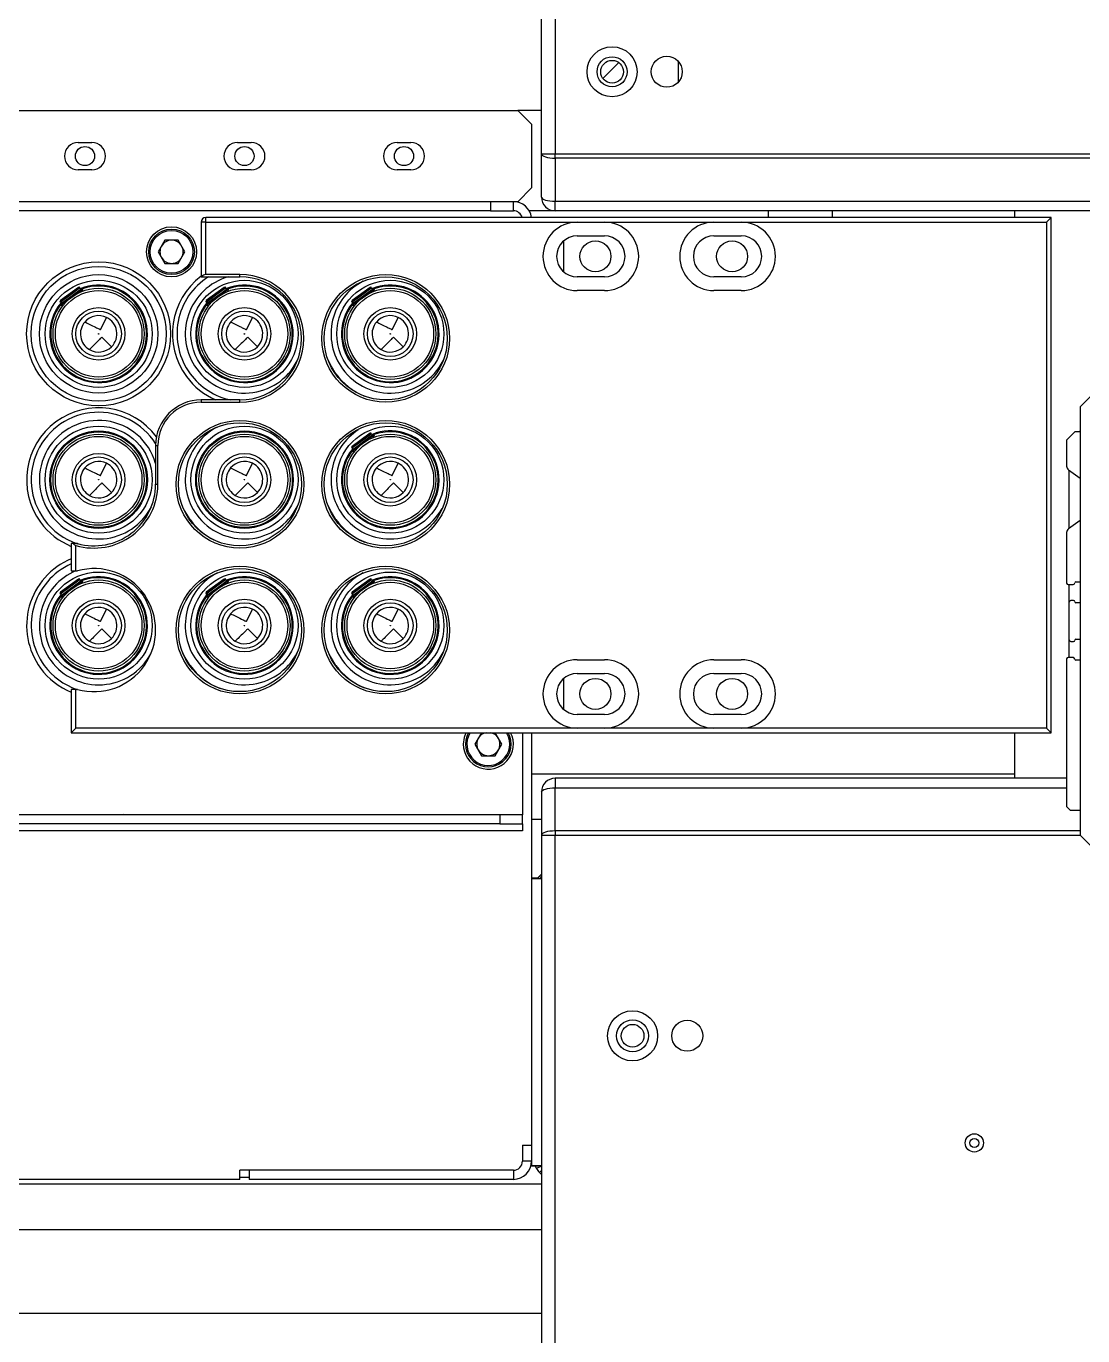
# Model space of a CAD drawing. Header units: millimetres. Extents: x 17243 to 30056, y 9468 to 18529.
# Drawn here: x 22221.2 to 22453.1, y 13842.3 to 14129.6 of the extents above; entities that cross this region are included whole.
import ezdxf

# ---------------------------------------------------------------- set-up
doc = ezdxf.new("R2010")
doc.units = ezdxf.units.MM
doc.layers.get('0').update_dxf_attribs({"lineweight": 18})

msp = doc.modelspace()

# ---------------------------------------------------------------- linework, layer by layer
at = {"color": 7, "linetype": 'Continuous', "lineweight": 25}
for p, q in [((22334.288, 14101.566), (22334.288, 14232.605)), ((22337.288, 14229.605), (22337.288, 14101.566)), ((22364.288, 14121.909), (22364.288, 14117.3)), ((22347.788, 14118.105), (22351.288, 14121.605)), ((22209.127, 14111.105), (22329.127, 14111.105)), ((22329.127, 14111.105), (22332.127, 14108.105)), ((22334.288, 14111.105), (22329.127, 14111.105)), ((22332.127, 14108.105), (22332.127, 14094.105)), ((22232.627, 14104.105), (22235.627, 14104.105)), ((22267.627, 14104.105), (22270.627, 14104.105)), ((22302.627, 14104.105), (22305.627, 14104.105)), ((22334.288, 14101.566), (22337.288, 14101.566)), ((22334.288, 14092.105), (22334.288, 14101.566)), ((22337.288, 14100.664), (22337.288, 14101.566)), ((22337.288, 14100.664), (22337.288, 14091.202)), ((22235.627, 14098.105), (22232.627, 14098.105)), ((22270.627, 14098.105), (22267.627, 14098.105)), ((22305.627, 14098.105), (22302.627, 14098.105)), ((22332.127, 14094.105), (22329.127, 14091.105)), ((22323.127, 14091.105), (22215.127, 14091.105)), ((22323.127, 14091.105), (22323.127, 14089.105)), ((22328.127, 14091.105), (22323.127, 14091.105)), ((22329.127, 14091.105), (22328.127, 14091.105)), ((22328.127, 14089.105), (22328.127, 14091.105)), ((22337.288, 14089.105), (22337.288, 14091.202)), ((22323.127, 14089.105), (22215.127, 14089.105)), ((22260.627, 14086.605), (22260.627, 14087.605)), ((22446.127, 14087.605), (22260.627, 14087.605)), ((22323.127, 14089.105), (22328.127, 14089.105)), ((22337.288, 14089.105), (22331.592, 14089.105)), ((22483.712, 14089.105), (22337.288, 14089.105)), ((22384.127, 14087.605), (22384.127, 14089.105)), ((22398.127, 14087.605), (22398.127, 14089.105)), ((22438.127, 14089.105), (22438.127, 14087.605)), ((22446.127, 14087.605), (22445.127, 14086.605)), ((22446.127, 13974.605), (22446.127, 14087.605)), ((22260.627, 14086.605), (22259.627, 14086.605)), ((22259.627, 14086.605), (22259.627, 14074.605)), ((22260.627, 14075.105), (22260.627, 14086.605)), ((22260.627, 14086.605), (22342.127, 14086.605)), ((22342.127, 14086.605), (22348.127, 14086.605)), ((22348.127, 14086.605), (22372.127, 14086.605)), ((22372.127, 14086.605), (22378.127, 14086.605)), ((22378.127, 14086.605), (22445.127, 14086.605)), ((22445.127, 14086.605), (22445.127, 13975.605)), ((22251.655, 14082.655), (22250.183, 14080.105)), ((22254.6, 14082.655), (22251.655, 14082.655)), ((22256.072, 14080.105), (22254.6, 14082.655)), ((22339.127, 14082.459), (22339.127, 14075.75)), ((22342.127, 14083.605), (22348.127, 14083.605)), ((22372.127, 14083.605), (22378.127, 14083.605)), ((22250.183, 14080.105), (22251.655, 14077.555)), ((22254.6, 14077.555), (22256.072, 14080.105)), ((22251.655, 14077.555), (22254.6, 14077.555)), ((22259.627, 14074.605), (22259.761, 14074.605)), ((22259.761, 14074.605), (22268.127, 14074.605)), ((22268.127, 14075.105), (22260.627, 14075.105)), ((22268.127, 14074.605), (22268.127, 14075.105)), ((22348.127, 14074.605), (22342.127, 14074.605)), ((22378.127, 14074.605), (22372.127, 14074.605)), ((22232.959, 14072.341), (22228.612, 14069.15)), ((22232.671, 14072.309), (22228.728, 14069.415)), ((22233.537, 14072.066), (22228.896, 14068.66)), ((22231.666, 14071.175), (22228.918, 14069.157)), ((22233.632, 14071.938), (22231.452, 14070.338)), ((22232.861, 14072.051), (22231.666, 14071.175)), ((22232.959, 14072.341), (22232.671, 14072.309)), ((22232.861, 14072.051), (22232.959, 14072.341)), ((22233.537, 14072.066), (22232.861, 14072.051)), ((22233.451, 14071.404), (22233.632, 14071.938)), ((22233.632, 14071.938), (22233.537, 14072.066)), ((22264.959, 14072.341), (22260.612, 14069.15)), ((22264.671, 14072.309), (22260.728, 14069.415)), ((22265.537, 14072.066), (22260.896, 14068.66)), ((22263.666, 14071.175), (22260.918, 14069.157)), ((22265.632, 14071.938), (22263.452, 14070.338)), ((22264.861, 14072.051), (22263.666, 14071.175)), ((22264.959, 14072.341), (22264.671, 14072.309)), ((22264.861, 14072.051), (22264.959, 14072.341)), ((22265.537, 14072.066), (22264.861, 14072.051)), ((22265.451, 14071.404), (22265.632, 14071.938)), ((22265.632, 14071.938), (22265.537, 14072.066)), ((22296.959, 14072.341), (22292.612, 14069.15)), ((22296.671, 14072.309), (22292.728, 14069.415)), ((22297.537, 14072.066), (22292.896, 14068.66)), ((22295.666, 14071.175), (22292.918, 14069.157)), ((22297.632, 14071.938), (22295.452, 14070.338)), ((22296.861, 14072.051), (22295.666, 14071.175)), ((22296.959, 14072.341), (22296.671, 14072.309)), ((22296.861, 14072.051), (22296.959, 14072.341)), ((22297.537, 14072.066), (22296.861, 14072.051)), ((22297.451, 14071.404), (22297.632, 14071.938)), ((22297.632, 14071.938), (22297.537, 14072.066)), ((22348.127, 14071.605), (22342.127, 14071.605)), ((22378.127, 14071.605), (22372.127, 14071.605)), ((22228.728, 14069.415), (22228.612, 14069.15)), ((22228.612, 14069.15), (22228.918, 14069.157)), ((22228.918, 14069.157), (22228.7, 14068.516)), ((22228.896, 14068.66), (22228.7, 14068.516)), ((22228.7, 14068.516), (22228.795, 14068.388)), ((22230.974, 14069.987), (22228.795, 14068.388)), ((22228.795, 14068.388), (22229.358, 14068.4)), ((22260.728, 14069.415), (22260.612, 14069.15)), ((22260.612, 14069.15), (22260.918, 14069.157)), ((22260.918, 14069.157), (22260.7, 14068.516)), ((22260.896, 14068.66), (22260.7, 14068.516)), ((22260.7, 14068.516), (22260.795, 14068.388)), ((22262.974, 14069.987), (22260.795, 14068.388)), ((22260.795, 14068.388), (22261.358, 14068.4)), ((22292.728, 14069.415), (22292.612, 14069.15)), ((22292.612, 14069.15), (22292.918, 14069.157)), ((22292.918, 14069.157), (22292.7, 14068.516)), ((22292.896, 14068.66), (22292.7, 14068.516)), ((22292.7, 14068.516), (22292.795, 14068.388)), ((22294.974, 14069.987), (22292.795, 14068.388)), ((22292.795, 14068.388), (22293.358, 14068.4)), ((22237.564, 14063.004), (22238.874, 14065.703)), ((22269.564, 14063.004), (22270.874, 14065.703)), ((22301.564, 14063.004), (22302.874, 14065.703)), ((22239.966, 14059.286), (22237.837, 14061.4)), ((22271.966, 14059.286), (22269.837, 14061.4)), ((22303.966, 14059.286), (22301.837, 14061.4)), ((22259.627, 14047.605), (22259.627, 14047.105)), ((22268.127, 14047.605), (22259.627, 14047.605)), ((22268.127, 14047.105), (22268.127, 14047.605)), ((22455.536, 14049.105), (22452.536, 14046.105)), ((22259.627, 14047.105), (22268.127, 14047.105)), ((22452.536, 14046.105), (22452.536, 13952.105)), ((22296.959, 14040.341), (22292.612, 14037.15)), ((22296.671, 14040.309), (22292.728, 14037.415)), ((22297.537, 14040.066), (22292.896, 14036.66)), ((22295.666, 14039.175), (22292.918, 14037.157)), ((22297.632, 14039.938), (22295.452, 14038.338)), ((22296.861, 14040.051), (22295.666, 14039.175)), ((22296.959, 14040.341), (22296.671, 14040.309)), ((22296.861, 14040.051), (22296.959, 14040.341)), ((22297.537, 14040.066), (22296.861, 14040.051)), ((22297.451, 14039.404), (22297.632, 14039.938)), ((22297.632, 14039.938), (22297.537, 14040.066)), ((22451.336, 14040.605), (22449.536, 14038.805)), ((22449.536, 14038.805), (22449.536, 14033.105)), ((22452.536, 14040.605), (22451.336, 14040.605)), ((22452.536, 14040.805), (22452.336, 14040.605)), ((22249.627, 14037.605), (22250.127, 14037.605)), ((22249.627, 14037.605), (22249.627, 14029.105)), ((22250.127, 14029.105), (22250.127, 14037.605)), ((22292.728, 14037.415), (22292.612, 14037.15)), ((22292.612, 14037.15), (22292.918, 14037.157)), ((22292.918, 14037.157), (22292.7, 14036.516)), ((22292.896, 14036.66), (22292.7, 14036.516)), ((22292.7, 14036.516), (22292.795, 14036.388)), ((22294.974, 14037.987), (22292.795, 14036.388)), ((22292.795, 14036.388), (22293.358, 14036.4)), ((22237.564, 14031.004), (22238.874, 14033.703)), ((22269.564, 14031.004), (22270.874, 14033.703)), ((22301.564, 14031.004), (22302.874, 14033.703)), ((22449.955, 14032.291), (22452.536, 14030.447)), ((22450.036, 14032.233), (22450.036, 14019.376)), ((22239.966, 14027.286), (22237.837, 14029.4)), ((22249.627, 14029.105), (22250.127, 14029.105)), ((22271.966, 14027.286), (22269.837, 14029.4)), ((22303.966, 14027.286), (22301.837, 14029.4)), ((22449.536, 14018.505), (22449.536, 14007.405)), ((22452.536, 14021.162), (22449.955, 14019.318)), ((22231.127, 14016.105), (22231.127, 14010.105)), ((22231.518, 14016.105), (22231.127, 14016.105)), ((22232.487, 14016.105), (22231.518, 14016.105)), ((22232.127, 14010.105), (22232.127, 14015.688)), ((22231.127, 14010.105), (22232.127, 14010.105)), ((22232.127, 14010.105), (22232.487, 14010.105)), ((22232.959, 14008.341), (22228.612, 14005.15)), ((22232.671, 14008.309), (22228.728, 14005.415)), ((22233.537, 14008.066), (22228.896, 14004.66)), ((22231.666, 14007.175), (22228.918, 14005.157)), ((22233.632, 14007.938), (22231.452, 14006.338)), ((22232.861, 14008.051), (22231.666, 14007.175)), ((22232.959, 14008.341), (22232.671, 14008.309)), ((22232.861, 14008.051), (22232.959, 14008.341)), ((22233.537, 14008.066), (22232.861, 14008.051)), ((22233.451, 14007.404), (22233.632, 14007.938)), ((22233.632, 14007.938), (22233.537, 14008.066)), ((22264.959, 14008.341), (22260.612, 14005.15)), ((22264.671, 14008.309), (22260.728, 14005.415)), ((22265.537, 14008.066), (22260.896, 14004.66)), ((22263.666, 14007.175), (22260.918, 14005.157)), ((22265.632, 14007.938), (22263.452, 14006.338)), ((22264.861, 14008.051), (22263.666, 14007.175)), ((22264.959, 14008.341), (22264.671, 14008.309)), ((22264.861, 14008.051), (22264.959, 14008.341)), ((22265.537, 14008.066), (22264.861, 14008.051)), ((22265.451, 14007.404), (22265.632, 14007.938)), ((22265.632, 14007.938), (22265.537, 14008.066)), ((22296.959, 14008.341), (22292.612, 14005.15)), ((22296.671, 14008.309), (22292.728, 14005.415)), ((22297.537, 14008.066), (22292.896, 14004.66)), ((22295.666, 14007.175), (22292.918, 14005.157)), ((22297.632, 14007.938), (22295.452, 14006.338)), ((22296.861, 14008.051), (22295.666, 14007.175)), ((22296.959, 14008.341), (22296.671, 14008.309)), ((22296.861, 14008.051), (22296.959, 14008.341)), ((22297.537, 14008.066), (22296.861, 14008.051)), ((22297.451, 14007.404), (22297.632, 14007.938)), ((22297.632, 14007.938), (22297.537, 14008.066)), ((22449.836, 14007.105), (22450.936, 14007.105)), ((22450.036, 14007.105), (22450.036, 14003.205)), ((22451.536, 14007.705), (22452.536, 14007.705)), ((22228.728, 14005.415), (22228.612, 14005.15)), ((22228.612, 14005.15), (22228.918, 14005.157)), ((22228.918, 14005.157), (22228.7, 14004.516)), ((22228.896, 14004.66), (22228.7, 14004.516)), ((22228.7, 14004.516), (22228.795, 14004.388)), ((22230.974, 14005.987), (22228.795, 14004.388)), ((22228.795, 14004.388), (22229.358, 14004.4)), ((22260.728, 14005.415), (22260.612, 14005.15)), ((22260.612, 14005.15), (22260.918, 14005.157)), ((22260.918, 14005.157), (22260.7, 14004.516)), ((22260.896, 14004.66), (22260.7, 14004.516)), ((22260.7, 14004.516), (22260.795, 14004.388)), ((22262.974, 14005.987), (22260.795, 14004.388)), ((22260.795, 14004.388), (22261.358, 14004.4)), ((22292.728, 14005.415), (22292.612, 14005.15)), ((22292.612, 14005.15), (22292.918, 14005.157)), ((22292.918, 14005.157), (22292.7, 14004.516)), ((22292.896, 14004.66), (22292.7, 14004.516)), ((22292.7, 14004.516), (22292.795, 14004.388)), ((22294.974, 14005.987), (22292.795, 14004.388)), ((22292.795, 14004.388), (22293.358, 14004.4)), ((22237.564, 13999.004), (22238.874, 14001.703)), ((22269.564, 13999.004), (22270.874, 14001.703)), ((22301.564, 13999.004), (22302.874, 14001.703)), ((22450.036, 14003.205), (22450.036, 13995.005)), ((22451.036, 14003.605), (22450.436, 14003.605)), ((22452.536, 14003.105), (22451.536, 14003.105)), ((22239.966, 13995.286), (22237.837, 13997.4)), ((22271.966, 13995.286), (22269.837, 13997.4)), ((22303.966, 13995.286), (22301.837, 13997.4)), ((22450.036, 13995.005), (22450.036, 13991.105)), ((22450.436, 13994.605), (22451.036, 13994.605)), ((22451.536, 13995.105), (22452.536, 13995.105)), ((22342.127, 13990.605), (22348.127, 13990.605)), ((22372.127, 13990.605), (22378.127, 13990.605)), ((22449.536, 13990.805), (22449.536, 13958.405)), ((22450.936, 13991.105), (22449.836, 13991.105)), ((22452.536, 13990.505), (22451.536, 13990.505)), ((22342.127, 13987.605), (22348.127, 13987.605)), ((22372.127, 13987.605), (22378.127, 13987.605)), ((22231.127, 13984.105), (22231.127, 13974.605)), ((22232.127, 13984.105), (22231.127, 13984.105)), ((22232.127, 13975.605), (22232.127, 13984.105)), ((22232.487, 13984.105), (22232.127, 13984.105)), ((22339.127, 13986.459), (22339.127, 13979.75)), ((22348.127, 13978.605), (22342.127, 13978.605)), ((22378.127, 13978.605), (22372.127, 13978.605)), ((22231.127, 13974.605), (22232.127, 13975.605)), ((22342.127, 13975.605), (22232.127, 13975.605)), ((22348.127, 13975.605), (22342.127, 13975.605)), ((22372.127, 13975.605), (22348.127, 13975.605)), ((22378.127, 13975.605), (22372.127, 13975.605)), ((22445.127, 13975.605), (22378.127, 13975.605)), ((22446.127, 13974.605), (22445.127, 13975.605)), ((22231.127, 13974.605), (22446.127, 13974.605)), ((22321.126, 13974.605), (22319.683, 13972.105)), ((22325.572, 13972.105), (22324.129, 13974.605)), ((22330.127, 13974.605), (22330.127, 13956.605)), ((22332.127, 13974.605), (22332.127, 13884.105)), ((22438.127, 13974.605), (22438.127, 13964.605)), ((22319.683, 13972.105), (22321.155, 13969.555)), ((22321.155, 13969.555), (22324.1, 13969.555)), ((22324.1, 13969.555), (22325.572, 13972.105)), ((22332.127, 13965.605), (22438.127, 13965.605)), ((22337.288, 13964.605), (22337.288, 13962.507)), ((22449.536, 13964.605), (22337.288, 13964.605)), ((22334.288, 13961.605), (22334.288, 13952.143)), ((22337.288, 13953.045), (22337.288, 13962.507)), ((22449.536, 13958.405), (22450.336, 13957.605)), ((22325.127, 13956.605), (22213.127, 13956.605)), ((22325.127, 13956.605), (22325.127, 13954.605)), ((22330.127, 13956.605), (22325.127, 13956.605)), ((22330.127, 13954.605), (22330.127, 13956.605)), ((22450.336, 13957.605), (22452.536, 13957.605)), ((22330.127, 13953.105), (22208.127, 13953.105)), ((22325.127, 13954.605), (22213.127, 13954.605)), ((22325.127, 13954.605), (22330.127, 13954.605)), ((22330.127, 13954.605), (22330.127, 13953.105)), ((22337.288, 13953.045), (22337.288, 13952.143)), ((22334.288, 13952.143), (22334.288, 13742.105)), ((22334.288, 13952.143), (22337.288, 13952.143)), ((22337.288, 13742.105), (22337.288, 13952.143)), ((22452.536, 13952.105), (22455.536, 13949.105)), ((22333.627, 13942.69), (22332.127, 13942.69)), ((22332.127, 13942.605), (22334.288, 13942.605)), ((22333.627, 13942.605), (22333.627, 13942.69)), ((22334.288, 13943.552), (22333.85, 13943.114)), ((22334.288, 13942.675), (22333.85, 13943.114)), ((22330.127, 13884.105), (22330.127, 13880.605)), ((22330.127, 13884.105), (22332.127, 13884.105)), ((22332.127, 13884.105), (22332.127, 13880.605)), ((22332.127, 13880.605), (22330.127, 13880.605)), ((22332.127, 13880.605), (22332.127, 13879.605)), ((22268.127, 13876.605), (22268.127, 13878.605)), ((22328.127, 13878.605), (22268.127, 13878.605)), ((22270.127, 13878.605), (22270.127, 13876.605)), ((22328.127, 13878.605), (22270.127, 13878.605)), ((22328.127, 13878.605), (22328.127, 13876.605)), ((22334.288, 13879.605), (22332.127, 13879.605)), ((22332.127, 13879.605), (22332.127, 13879.519)), ((22333.627, 13879.519), (22332.127, 13879.519)), ((22332.939, 13879.519), (22333.214, 13878.979)), ((22333.627, 13879.605), (22333.627, 13879.519)), ((22334.288, 13878.539), (22333.85, 13878.101)), ((22333.85, 13878.101), (22334.288, 13877.663)), ((22268.127, 13876.605), (22210.127, 13876.605)), ((22268.127, 13877.105), (22270.127, 13877.105)), ((22328.127, 13876.605), (22270.127, 13876.605)), ((22159.619, 13865.605), (22334.288, 13865.605)), ((21979.288, 13847.232), (22334.288, 13847.232))]:
    msp.add_line(p, q, dxfattribs=at)
at = {"color": 8, "linetype": 'Continuous', "lineweight": 25}
for p, q in [((22337.288, 14101.566), (22471.065, 14101.566)), ((22471.756, 14100.664), (22337.288, 14100.664)), ((22337.288, 14091.202), (22480.999, 14091.202)), ((22326.698, 13974.455), (22326.607, 13974.605)), ((22337.288, 13962.507), (22449.536, 13962.507)), ((22332.127, 13955.605), (22334.288, 13955.605)), ((22452.536, 13953.045), (22337.288, 13953.045)), ((22337.288, 13952.143), (22452.536, 13952.143)), ((22334.288, 13879.527), (22333.214, 13878.979)), ((22166.232, 13875.605), (22334.288, 13875.605))]:
    msp.add_line(p, q, dxfattribs=at)
at = {"color": 7, "linetype": 'Continuous', "lineweight": 25}
for points in [[(22334.288, 14101.566), (22334.346, 14101.39), (22334.516, 14101.221), (22334.794, 14101.065), (22335.167, 14100.928), (22335.621, 14100.816), (22336.14, 14100.733), (22336.703, 14100.681), (22337.288, 14100.664)], [(22334.288, 14092.105), (22334.346, 14091.929), (22334.516, 14091.759), (22334.794, 14091.603), (22335.167, 14091.467), (22335.621, 14091.354), (22336.14, 14091.271), (22336.703, 14091.22), (22337.288, 14091.202)], [(22289.196, 14053.348), (22287.973, 14055.322), (22287.466, 14056.411)], [(22257.196, 14021.348), (22255.973, 14023.322), (22255.485, 14024.367)], [(22289.196, 14021.348), (22287.973, 14023.322), (22287.456, 14024.437)], [(22257.196, 13989.348), (22255.973, 13991.322), (22255.328, 13992.756)], [(22289.196, 13989.348), (22287.973, 13991.322), (22287.493, 13992.347)], [(22317.728, 13974.605), (22317.315, 13973.528), (22317.127, 13972.105)], [(22334.288, 13961.605), (22334.346, 13961.781), (22334.516, 13961.95), (22334.794, 13962.106), (22335.167, 13962.242), (22335.621, 13962.355), (22336.14, 13962.438), (22336.703, 13962.489), (22337.288, 13962.507)], [(22243.037, 13956.605), (22242.611, 13956.621), (22242.185, 13956.605)], [(22337.288, 13953.045), (22336.703, 13953.028), (22336.14, 13952.976), (22335.621, 13952.893), (22335.167, 13952.781), (22334.794, 13952.644), (22334.516, 13952.488), (22334.346, 13952.319), (22334.288, 13952.143)]]:
    msp.add_lwpolyline(points, dxfattribs=at)
for centre, radius in [((22349.788, 14119.605), 5.5), ((22349.788, 14119.605), 3.3), ((22349.788, 14119.605), 2.5), ((22361.788, 14119.605), 3.4), ((22234.127, 14101.105), 2.1), ((22269.127, 14101.105), 2.1), ((22304.127, 14101.105), 2.1), ((22253.127, 14080.105), 5.5), ((22253.127, 14080.105), 5), ((22253.127, 14080.105), 4.7), ((22346.127, 14079.105), 3.4), ((22376.127, 14079.105), 3.4), ((22237.127, 14062.105), 15.8), ((22237.127, 14062.105), 14.8), ((22237.127, 14062.105), 13), ((22237.127, 14062.105), 11.75), ((22269.127, 14062.105), 11.75), ((22300.127, 14061.105), 14), ((22300.127, 14061.105), 13.5), ((22301.127, 14062.105), 11.75), ((22237.127, 14062.105), 10), ((22237.127, 14062.105), 9.5), ((22269.127, 14062.105), 10), ((22269.127, 14062.105), 9.5), ((22301.127, 14062.105), 10), ((22301.127, 14062.105), 9.5), ((22237.127, 14062.105), 5.774), ((22269.127, 14062.105), 5.774), ((22301.127, 14062.105), 5.774), ((22237.127, 14062.105), 5), ((22269.127, 14062.105), 5), ((22301.127, 14062.105), 5), ((22237.127, 14062.105), 0.05), ((22269.127, 14062.105), 0.05), ((22301.127, 14062.105), 0.05), ((22237.127, 14030.105), 11.75), ((22268.127, 14029.105), 14), ((22268.127, 14029.105), 13.5), ((22269.127, 14030.105), 11.75), ((22300.127, 14029.105), 14), ((22300.127, 14029.105), 13.5), ((22301.127, 14030.105), 11.75), ((22237.127, 14030.105), 10.7), ((22237.127, 14030.105), 10.5), ((22237.127, 14030.105), 10), ((22237.127, 14030.105), 9.5), ((22269.127, 14030.105), 10.7), ((22269.127, 14030.105), 10.5), ((22269.127, 14030.105), 10), ((22269.127, 14030.105), 9.5), ((22301.127, 14030.105), 10), ((22301.127, 14030.105), 9.5), ((22237.127, 14030.105), 5.774), ((22269.127, 14030.105), 5.774), ((22301.127, 14030.105), 5.774), ((22237.127, 14030.105), 5), ((22269.127, 14030.105), 5), ((22301.127, 14030.105), 5), ((22237.127, 14030.105), 0.05), ((22269.127, 14030.105), 0.05), ((22301.127, 14030.105), 0.05), ((22237.127, 13998.105), 11.75), ((22268.127, 13997.105), 14), ((22268.127, 13997.105), 13.5), ((22269.127, 13998.105), 11.75), ((22300.127, 13997.105), 14), ((22300.127, 13997.105), 13.5), ((22301.127, 13998.105), 11.75), ((22237.127, 13998.105), 10), ((22237.127, 13998.105), 9.5), ((22269.127, 13998.105), 10), ((22269.127, 13998.105), 9.5), ((22301.127, 13998.105), 10), ((22301.127, 13998.105), 9.5), ((22237.127, 13998.105), 5.774), ((22237.127, 13998.105), 5), ((22269.127, 13998.105), 5.774), ((22269.127, 13998.105), 5), ((22301.127, 13998.105), 5.774), ((22301.127, 13998.105), 5), ((22237.127, 13998.105), 0.05), ((22269.127, 13998.105), 0.05), ((22301.127, 13998.105), 0.05), ((22346.127, 13983.105), 3.4), ((22376.127, 13983.105), 3.4), ((22354.288, 13908.105), 5.5), ((22354.288, 13908.105), 3.5), ((22354.288, 13908.105), 2.5), ((22366.288, 13908.105), 3.4), ((22429.288, 13884.605), 2), ((22429.288, 13884.605), 1)]:
    msp.add_circle(centre, radius, dxfattribs=at)
for centre, radius, start, end in [((22232.627, 14101.105), 3, 90, 270), ((22235.627, 14101.105), 3, 270, 90), ((22267.627, 14101.105), 3, 90, 270), ((22270.627, 14101.105), 3, 270, 90), ((22302.627, 14101.105), 3, 90, 270), ((22305.627, 14101.105), 3, 270, 90), ((22328.127, 14087.105), 4, 7.18076, 90), ((22337.288, 14092.105), 3, 180, 270), ((22260.627, 14086.605), 1, 90, 180), ((22328.127, 14087.105), 2, 14.47751, 90), ((22342.127, 14079.105), 7.5, 90, 270), ((22348.127, 14079.105), 7.5, 270, 90), ((22372.127, 14079.105), 7.5, 90, 270), ((22378.127, 14079.105), 7.5, 270, 90), ((22253.127, 14080.105), 2.55, 90, 150), ((22253.127, 14080.105), 2.55, 30, 90), ((22342.127, 14079.105), 4.5, 90, 270), ((22348.127, 14079.105), 4.5, 270, 90), ((22372.127, 14079.105), 4.5, 90, 270), ((22378.127, 14079.105), 4.5, 270, 90), ((22253.127, 14080.105), 2.55, 150, 210), ((22253.127, 14080.105), 2.55, 210, 270), ((22253.127, 14080.105), 2.55, 270, 330), ((22253.127, 14080.105), 2.55, 330, 30), ((22269.127, 14062.105), 15.8, 126.96061, 216.27656), ((22269.127, 14062.105), 14.8, 122.37147, 216.27656), ((22269.127, 14062.105), 13, 105.94237, 216.27656), ((22260.627, 14074.105), 1, 90, 150), ((22268.127, 14061.105), 14, 270, 90), ((22268.127, 14061.105), 13.5, 270, 90), ((22301.127, 14062.105), 13, 117.12409, 216.27656), ((22237.127, 14062.105), 10.5, 216.27656, 109.67501), ((22237.127, 14062.105), 10.7, 36.27656, 111.51707), ((22269.127, 14062.105), 10.5, 216.27656, 109.67501), ((22269.127, 14062.105), 10.7, 36.27656, 111.51707), ((22301.127, 14062.105), 10.5, 216.27656, 109.67501), ((22301.127, 14062.105), 10.7, 36.27656, 111.51707), ((22237.127, 14062.105), 10.7, 141.03605, 36.27656), ((22237.127, 14062.105), 10.5, 142.87811, 216.27656), ((22269.127, 14062.105), 10.7, 141.03605, 36.27656), ((22269.127, 14062.105), 10.5, 142.87811, 216.27656), ((22301.127, 14062.105), 10.7, 141.03605, 36.27656), ((22301.127, 14062.105), 10.5, 142.87811, 216.27656), ((22237.127, 14062.105), 4, 139.6366, 239.61994), ((22237.127, 14062.105), 4, 64.11411, 139.6366), ((22237.127, 14062.105), 4, 315.20105, 64.11411), ((22269.127, 14062.105), 4, 139.6366, 239.61994), ((22269.127, 14062.105), 4, 64.11411, 139.6366), ((22269.127, 14062.105), 4, 315.20105, 64.11411), ((22301.127, 14062.105), 4, 139.6366, 239.61994), ((22301.127, 14062.105), 4, 64.11411, 139.6366), ((22301.127, 14062.105), 4, 315.20105, 64.11411), ((22237.127, 14062.105), 4, 239.61994, 315.20105), ((22269.127, 14062.105), 4, 239.61994, 315.20105), ((22301.127, 14062.105), 4, 239.61994, 315.20105), ((22269.127, 14062.105), 13, 216.27656, 332.81381), ((22301.127, 14062.105), 13, 216.27656, 332.87558), ((22269.127, 14062.105), 14.8, 216.27656, 258.4441), ((22301.127, 14062.105), 14.8, 216.27656, 247.37458), ((22269.127, 14062.105), 15.8, 216.27656, 246.59522), ((22259.627, 14037.605), 10, 90, 180), ((22237.127, 14030.105), 15.8, 36.59244, 216.27656), ((22237.127, 14030.105), 14.8, 32.3105, 216.27656), ((22259.627, 14037.605), 9.5, 90, 180), ((22237.127, 14030.105), 13, 15.94237, 216.27656), ((22269.127, 14030.105), 13, 117.18675, 216.27656), ((22301.127, 14030.105), 13, 122.70057, 216.27656), ((22301.127, 14030.105), 10.5, 216.27656, 109.67501), ((22301.127, 14030.105), 10.7, 36.27656, 111.51707), ((22301.127, 14030.105), 10.7, 141.03605, 36.27656), ((22301.127, 14030.105), 10.5, 142.87811, 216.27656), ((22237.127, 14030.105), 4, 64.11411, 139.6366), ((22237.127, 14030.105), 4, 315.20105, 64.11411), ((22269.127, 14030.105), 4, 64.11411, 139.6366), ((22269.127, 14030.105), 4, 315.20105, 64.11411), ((22301.127, 14030.105), 4, 64.11411, 139.6366), ((22301.127, 14030.105), 4, 315.20105, 64.11411), ((22450.536, 14033.105), 1, 180, 234.46838), ((22237.127, 14030.105), 4, 139.6366, 239.61994), ((22269.127, 14030.105), 4, 139.6366, 239.61994), ((22301.127, 14030.105), 4, 139.6366, 239.61994), ((22236.127, 14029.105), 14, 253.39845, 360), ((22236.127, 14029.105), 13.5, 254.35753, 360), ((22237.127, 14030.105), 4, 239.61994, 315.20105), ((22269.127, 14030.105), 4, 239.61994, 315.20105), ((22301.127, 14030.105), 4, 239.61994, 315.20105), ((22237.127, 14030.105), 13, 216.27656, 332.8602), ((22269.127, 14030.105), 13, 216.27656, 332.8131), ((22237.127, 14030.105), 14.8, 216.27656, 251.4824), ((22269.127, 14030.105), 14.8, 216.27656, 247.19218), ((22301.127, 14030.105), 14.8, 216.27656, 247.48401), ((22301.127, 14030.105), 13, 216.27656, 330.79929), ((22237.127, 14030.105), 15.8, 216.27656, 247.682), ((22450.536, 14018.505), 1, 125.53162, 180), ((22237.127, 13998.105), 15.8, 112.318, 216.27656), ((22237.127, 13998.105), 14.8, 113.91653, 216.27656), ((22237.127, 13998.105), 13, 112.61986, 216.27656), ((22236.127, 13997.105), 13.5, 254.35753, 105.64247), ((22237.127, 13998.105), 10.5, 216.27656, 109.67501), ((22237.127, 13998.105), 10.7, 36.27656, 111.51707), ((22269.127, 13998.105), 13, 117.09338, 216.27656), ((22269.127, 13998.105), 10.5, 216.27656, 109.67501), ((22269.127, 13998.105), 10.7, 36.27656, 111.51707), ((22301.127, 13998.105), 13, 117.18704, 216.27656), ((22301.127, 13998.105), 10.5, 216.27656, 109.67501), ((22301.127, 13998.105), 10.7, 36.27656, 111.51707), ((22449.836, 14007.405), 0.3, 180, 270), ((22450.936, 14007.505), 0.4, 270, 0), ((22451.536, 14007.505), 0.2, 90, 180), ((22237.127, 13998.105), 10.7, 141.03605, 36.27656), ((22237.127, 13998.105), 10.5, 142.87811, 216.27656), ((22269.127, 13998.105), 10.7, 141.03605, 36.27656), ((22269.127, 13998.105), 10.5, 142.87811, 216.27656), ((22301.127, 13998.105), 10.7, 141.03605, 36.27656), ((22301.127, 13998.105), 10.5, 142.87811, 216.27656), ((22237.127, 13998.105), 4, 64.11411, 139.6366), ((22237.127, 13998.105), 4, 315.20105, 64.11411), ((22269.127, 13998.105), 4, 64.11411, 139.6366), ((22269.127, 13998.105), 4, 315.20105, 64.11411), ((22301.127, 13998.105), 4, 64.11411, 139.6366), ((22301.127, 13998.105), 4, 315.20105, 64.11411), ((22450.436, 14003.205), 0.4, 90, 180), ((22451.036, 14003.305), 0.3, 360, 90), ((22451.536, 14003.305), 0.2, 180, 270), ((22237.127, 13998.105), 4, 139.6366, 239.61994), ((22269.127, 13998.105), 4, 139.6366, 239.61994), ((22301.127, 13998.105), 4, 139.6366, 239.61994), ((22237.127, 13998.105), 4, 239.61994, 315.20105), ((22269.127, 13998.105), 4, 239.61994, 315.20105), ((22301.127, 13998.105), 4, 239.61994, 315.20105), ((22450.436, 13995.005), 0.4, 180, 270), ((22451.036, 13994.905), 0.3, 270, 360), ((22451.536, 13994.905), 0.2, 90, 180), ((22237.127, 13998.105), 13, 216.27656, 331.4837), ((22269.127, 13998.105), 13, 216.27656, 332.90612), ((22301.127, 13998.105), 13, 216.27656, 332.8128), ((22342.127, 13983.105), 7.5, 90, 270), ((22348.127, 13983.105), 7.5, 270, 90), ((22372.127, 13983.105), 7.5, 90, 270), ((22378.127, 13983.105), 7.5, 270, 90), ((22449.836, 13990.805), 0.3, 90, 180), ((22450.936, 13990.705), 0.4, 360, 90), ((22451.536, 13990.705), 0.2, 180.00001, 270), ((22237.127, 13998.105), 15.8, 216.27656, 247.682), ((22237.127, 13998.105), 14.8, 216.27656, 251.07536), ((22269.127, 13998.105), 14.8, 216.27656, 248.8113), ((22301.127, 13998.105), 14.8, 216.27656, 247.10698), ((22342.127, 13983.105), 4.5, 90, 270), ((22348.127, 13983.105), 4.5, 270, 90), ((22372.127, 13983.105), 4.5, 90, 270), ((22378.127, 13983.105), 4.5, 270, 90), ((22322.627, 13972.105), 5.5, 180, 27.03569), ((22322.627, 13972.105), 5, 150, 30), ((22322.627, 13972.105), 2.55, 150, 210), ((22322.627, 13972.105), 2.55, 101.36488, 150), ((22322.627, 13972.105), 2.55, 30, 78.63512), ((22322.627, 13972.105), 2.55, 330, 30), ((22322.627, 13972.105), 2.55, 210, 270), ((22322.627, 13972.105), 2.55, 270, 330), ((22337.288, 13961.605), 3, 90, 180), ((22328.127, 13880.605), 2, 270, 0), ((22328.127, 13880.605), 4, 270, 0)]:
    msp.add_arc(centre, radius, start, end, dxfattribs=at)
at = {"color": 8, "linetype": 'Continuous', "lineweight": 25}
msp.add_arc((22322.627, 13972.105), 4.7, 147.86507, 30, dxfattribs=at)
at = {"color": 7, "linetype": 'Continuous', "lineweight": 25}
for centre, major_axis, start_param, end_param in [((22336.328, 13940.649), (1.574, 3.126), 1.2549429, 1.4136734), ((22336.328, 13880.566), (-1.574, 3.126), 1.5755235, 1.8866494)]:
    msp.add_ellipse(centre, major_axis=major_axis, ratio=0.9985687, start_param=start_param, end_param=end_param, dxfattribs=at)
for points, knots in [([(22234.08, 14064.695), (22234.819, 14064.336), (22235.661, 14063.928), (22236.803, 14063.374), (22237.122, 14063.219), (22237.384, 14063.092), (22237.508, 14063.031), (22237.564, 14063.004)], [0, 0, 0, 0, 2.9132964, 3.314719, 3.6378334, 3.7674148, 3.8729833, 3.8729833, 3.8729833, 3.8729833]), ([(22266.08, 14064.695), (22266.819, 14064.336), (22267.661, 14063.928), (22268.803, 14063.374), (22269.122, 14063.219), (22269.384, 14063.092), (22269.508, 14063.031), (22269.564, 14063.004)], [0, 0, 0, 0, 2.9132964, 3.314719, 3.6378334, 3.7674148, 3.8729833, 3.8729833, 3.8729833, 3.8729833]), ([(22298.08, 14064.695), (22298.819, 14064.336), (22299.661, 14063.928), (22300.803, 14063.374), (22301.122, 14063.219), (22301.384, 14063.092), (22301.508, 14063.031), (22301.564, 14063.004)], [0, 0, 0, 0, 2.9132964, 3.314719, 3.6378334, 3.7674148, 3.8729833, 3.8729833, 3.8729833, 3.8729833]), ([(22237.837, 14061.4), (22237.784, 14061.346), (22237.655, 14061.217), (22237.291, 14060.851), (22236.397, 14059.953), (22235.676, 14059.228), (22235.105, 14058.654)], [0, 0, 0, 0, 0.1287919, 0.3097848, 1.0502069, 3.8740065, 3.8740065, 3.8740065, 3.8740065]), ([(22269.837, 14061.4), (22269.784, 14061.346), (22269.655, 14061.217), (22269.291, 14060.851), (22268.397, 14059.953), (22267.676, 14059.228), (22267.105, 14058.654)], [0, 0, 0, 0, 0.1287919, 0.3097848, 1.0502069, 3.8740065, 3.8740065, 3.8740065, 3.8740065]), ([(22301.837, 14061.4), (22301.784, 14061.346), (22301.655, 14061.217), (22301.291, 14060.851), (22300.397, 14059.953), (22299.676, 14059.228), (22299.105, 14058.654)], [0, 0, 0, 0, 0.1287919, 0.3097848, 1.0502069, 3.8740065, 3.8740065, 3.8740065, 3.8740065]), ([(22234.08, 14032.695), (22234.819, 14032.336), (22235.661, 14031.928), (22236.803, 14031.374), (22237.122, 14031.219), (22237.384, 14031.092), (22237.508, 14031.031), (22237.564, 14031.004)], [0, 0, 0, 0, 2.9132964, 3.314719, 3.6378334, 3.7674148, 3.8729833, 3.8729833, 3.8729833, 3.8729833]), ([(22266.08, 14032.695), (22266.819, 14032.336), (22267.661, 14031.928), (22268.803, 14031.374), (22269.122, 14031.219), (22269.384, 14031.092), (22269.508, 14031.031), (22269.564, 14031.004)], [0, 0, 0, 0, 2.9132964, 3.314719, 3.6378334, 3.7674148, 3.8729833, 3.8729833, 3.8729833, 3.8729833]), ([(22298.08, 14032.695), (22298.819, 14032.336), (22299.661, 14031.928), (22300.803, 14031.374), (22301.122, 14031.219), (22301.384, 14031.092), (22301.508, 14031.031), (22301.564, 14031.004)], [0, 0, 0, 0, 2.9132964, 3.314719, 3.6378334, 3.7674148, 3.8729833, 3.8729833, 3.8729833, 3.8729833]), ([(22237.837, 14029.4), (22237.784, 14029.346), (22237.655, 14029.217), (22237.291, 14028.851), (22236.397, 14027.953), (22235.676, 14027.228), (22235.105, 14026.654)], [0, 0, 0, 0, 0.1287919, 0.3097848, 1.0502069, 3.8740065, 3.8740065, 3.8740065, 3.8740065]), ([(22269.837, 14029.4), (22269.784, 14029.346), (22269.655, 14029.217), (22269.291, 14028.851), (22268.397, 14027.953), (22267.676, 14027.228), (22267.105, 14026.654)], [0, 0, 0, 0, 0.1287919, 0.3097848, 1.0502069, 3.8740065, 3.8740065, 3.8740065, 3.8740065]), ([(22301.837, 14029.4), (22301.784, 14029.346), (22301.655, 14029.217), (22301.291, 14028.851), (22300.397, 14027.953), (22299.676, 14027.228), (22299.105, 14026.654)], [0, 0, 0, 0, 0.1287919, 0.3097848, 1.0502069, 3.8740065, 3.8740065, 3.8740065, 3.8740065]), ([(22231.518, 14016.105), (22231.629, 14015.99), (22231.798, 14015.815), (22232.043, 14015.721), (22232.127, 14015.688)], [0, 0, 0, 0, 0.48764234, 0.74666011, 0.74666011, 0.74666011, 0.74666011]), ([(22234.08, 14000.695), (22234.819, 14000.336), (22235.661, 13999.928), (22236.803, 13999.374), (22237.122, 13999.219), (22237.384, 13999.092), (22237.508, 13999.031), (22237.564, 13999.004)], [0, 0, 0, 0, 2.9132964, 3.314719, 3.6378334, 3.7674148, 3.8729833, 3.8729833, 3.8729833, 3.8729833]), ([(22266.08, 14000.695), (22266.819, 14000.336), (22267.661, 13999.928), (22268.803, 13999.374), (22269.122, 13999.219), (22269.384, 13999.092), (22269.508, 13999.031), (22269.564, 13999.004)], [0, 0, 0, 0, 2.9132964, 3.314719, 3.6378334, 3.7674148, 3.8729833, 3.8729833, 3.8729833, 3.8729833]), ([(22298.08, 14000.695), (22298.819, 14000.336), (22299.661, 13999.928), (22300.803, 13999.374), (22301.122, 13999.219), (22301.384, 13999.092), (22301.508, 13999.031), (22301.564, 13999.004)], [0, 0, 0, 0, 2.9132964, 3.314719, 3.6378334, 3.7674148, 3.8729833, 3.8729833, 3.8729833, 3.8729833]), ([(22237.837, 13997.4), (22237.784, 13997.346), (22237.655, 13997.217), (22237.291, 13996.851), (22236.397, 13995.953), (22235.676, 13995.228), (22235.105, 13994.654)], [0, 0, 0, 0, 0.1287919, 0.3097848, 1.0502069, 3.8740065, 3.8740065, 3.8740065, 3.8740065]), ([(22269.837, 13997.4), (22269.784, 13997.346), (22269.655, 13997.217), (22269.291, 13996.851), (22268.397, 13995.953), (22267.676, 13995.228), (22267.105, 13994.654)], [0, 0, 0, 0, 0.1287919, 0.3097848, 1.0502069, 3.8740065, 3.8740065, 3.8740065, 3.8740065]), ([(22301.837, 13997.4), (22301.784, 13997.346), (22301.655, 13997.217), (22301.291, 13996.851), (22300.397, 13995.953), (22299.676, 13995.228), (22299.105, 13994.654)], [0, 0, 0, 0, 0.1287919, 0.3097848, 1.0502069, 3.8740065, 3.8740065, 3.8740065, 3.8740065])]:
    msp.add_open_spline(points, degree=3, knots=knots, dxfattribs=at)

doc.saveas('drawing.dxf')
